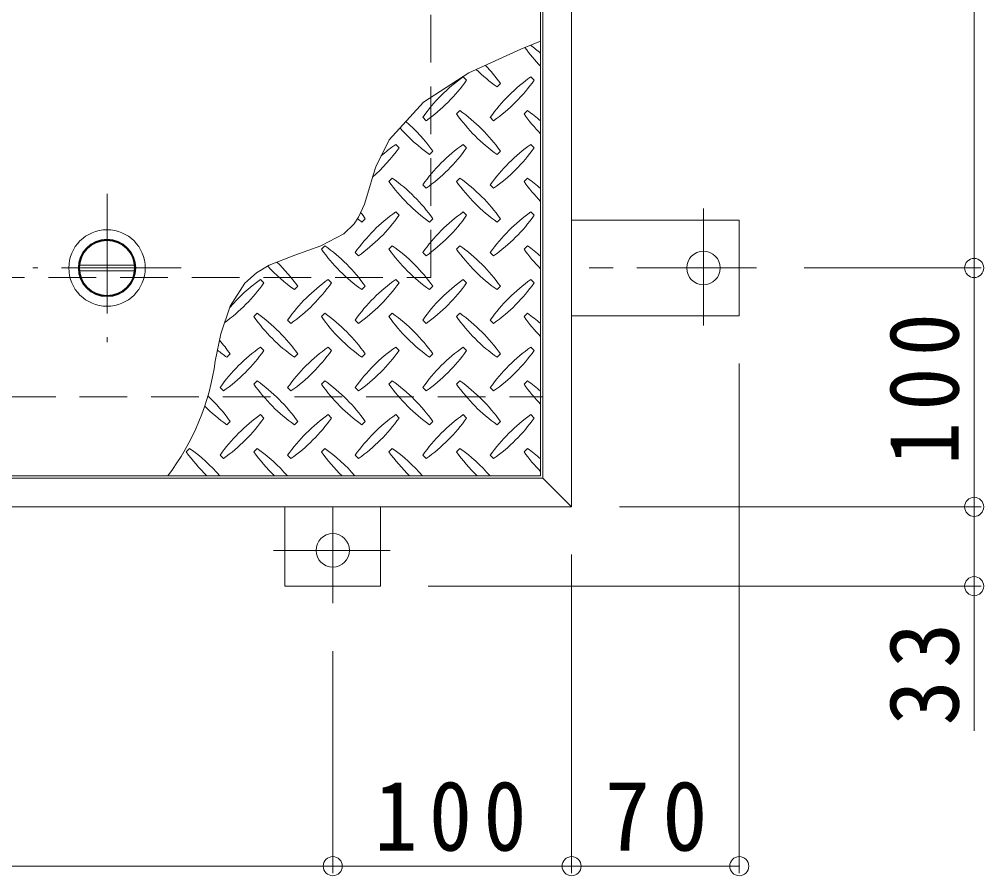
# Model space of a CAD drawing. Units: millimetres at full size, sheet at 1:10. Extents: x -2336 to 2730, y -1962 to 1921.
# Drawn here: x -508.3 to -104.5, y 189 to 547.5 of the extents above; entities that cross this region are included whole.
import ezdxf

# ---------------------------------------------------------------- set-up
doc = ezdxf.new("R2010")
doc.units = ezdxf.units.MM
doc.header["$LTSCALE"] = 10
doc.header["$PDMODE"] = 32
doc.header["$PDSIZE"] = 8
doc.linetypes.add('CHAIN1', pattern=[8, 5, -1, 1, -1])
doc.linetypes.add('DASHED2', pattern=[3, 2, -1])
for name, color, linetype, lineweight in [('0-1_躯体', 3, 'Continuous', 9), ('0-2_仕上', 3, 'Continuous', 9), ('0-3_建具', 4, 'Continuous', 9), ('0-5_寸法', 4, 'Continuous', 9), ('0-9', 134, 'Continuous', 5), ('0-C', 2, 'Continuous', 9), ('0-E', 3, 'CHAIN1', 9), ('0-F', 7, 'Continuous', 9)]:
    doc.layers.add(name, color=color, linetype=linetype, lineweight=lineweight)
doc.styles.add('ＭＳ ゴシック', font='')
doc.styles.get('ＭＳ ゴシック').set_extended_font_data('MS Gothic')

msp = doc.modelspace()

# ---------------------------------------------------------------- linework, layer by layer
at = {"layer": '0-1_躯体', "color": 2, "linetype": 'DASHED2'}
for p, q in [((-336.05, 439.38), (-336.05, 1439.38)), ((-1336.05, 439.38), (-336.05, 439.38)), ((-1383.05, 389.38), (-289.05, 389.38))]:
    msp.add_line(p, q, dxfattribs=at)
at = {"layer": '0-1_躯体', "color": 2, "linetype": 'CHAIN1'}
for p, q in [((-471.55, 474.38), (-471.55, 412.38)), ((-440.55, 443.38), (-502.55, 443.38))]:
    msp.add_line(p, q, dxfattribs=at)
at = {"layer": '0-1_躯体'}
for p, q in [((-277.05, 463.38), (-206.85, 463.38)), ((-206.85, 423.38), (-206.85, 463.38)), ((-277.05, 423.38), (-206.85, 423.38)), ((-397.05, 343.38), (-397.05, 310.18)), ((-357.05, 343.38), (-357.05, 310.18)), ((-357.05, 310.18), (-397.05, 310.18))]:
    msp.add_line(p, q, dxfattribs=at)
at = {"layer": '0-2_仕上'}
for q in [(-290.05, 1522.38), (-653.05, 356.38)]:
    msp.add_line((-290.05, 356.38), q, dxfattribs=at)
at = {"layer": '0-3_建具'}
for p, q in [((-277.05, 1535.38), (-277.05, 343.38)), ((-289.05, 1523.38), (-289.05, 355.38)), ((-1383.05, 355.38), (-289.05, 355.38)), ((-277.05, 343.38), (-289.05, 355.38)), ((-277.05, 343.38), (-1395.05, 343.38))]:
    msp.add_line(p, q, dxfattribs=at)
at = {"layer": '0-5_寸法', "color": 7}
msp.add_line((-108.53, 310.18), (-108.53, 249.58), dxfattribs=at)
at = {"layer": '0-9'}
for p, q in [((-321, 522), (-322.42, 523.42)), ((-292.72, 522), (-294.13, 523.42)), ((-308.27, 519.17), (-306.86, 520.59)), ((-323.83, 509.27), (-325.24, 507.86)), ((-295.55, 509.27), (-296.96, 507.86)), ((-339.39, 506.45), (-337.97, 505.03)), ((-311.1, 506.45), (-309.69, 505.03)), ((-349.29, 493.72), (-350.7, 495.13)), ((-321, 493.72), (-322.42, 495.13)), ((-292.72, 493.72), (-294.13, 495.13)), ((-336.56, 490.89), (-335.14, 492.3)), ((-308.27, 490.89), (-306.86, 492.3)), ((-352.11, 480.99), (-353.53, 479.58)), ((-323.83, 480.99), (-325.24, 479.58)), ((-295.55, 480.99), (-296.96, 479.58)), ((-339.39, 478.16), (-337.97, 476.75)), ((-311.1, 478.16), (-309.69, 476.75)), ((-349.29, 465.43), (-350.7, 466.85)), ((-321, 465.43), (-322.42, 466.85)), ((-292.72, 465.43), (-294.13, 466.85)), ((-364.84, 462.61), (-363.43, 464.02)), ((-336.56, 462.61), (-335.14, 464.02)), ((-308.27, 462.61), (-306.86, 464.02)), ((-380.4, 452.71), (-381.81, 451.29)), ((-352.11, 452.71), (-353.53, 451.29)), ((-323.83, 452.71), (-325.24, 451.29)), ((-295.55, 452.71), (-296.96, 451.29)), ((-367.67, 449.88), (-366.26, 448.46)), ((-339.39, 449.88), (-337.97, 448.46)), ((-311.1, 449.88), (-309.69, 448.46)), ((-405.85, 437.15), (-407.27, 438.56)), ((-377.57, 437.15), (-378.98, 438.56)), ((-349.29, 437.15), (-350.7, 438.56)), ((-321, 437.15), (-322.42, 438.56)), ((-292.72, 437.15), (-294.13, 438.56)), ((-393.13, 434.32), (-391.71, 435.74)), ((-364.84, 434.32), (-363.43, 435.74)), ((-336.56, 434.32), (-335.14, 435.74)), ((-308.27, 434.32), (-306.86, 435.74)), ((-408.68, 424.42), (-410.1, 423.01)), ((-380.4, 424.42), (-381.81, 423.01)), ((-352.11, 424.42), (-353.53, 423.01)), ((-323.83, 424.42), (-325.24, 423.01)), ((-295.55, 424.42), (-296.96, 423.01)), ((-395.95, 421.59), (-394.54, 420.18)), ((-367.67, 421.59), (-366.26, 420.18)), ((-339.39, 421.59), (-337.97, 420.18)), ((-311.1, 421.59), (-309.69, 420.18)), ((-405.85, 408.86), (-407.27, 410.28)), ((-377.57, 408.86), (-378.98, 410.28)), ((-349.29, 408.86), (-350.7, 410.28)), ((-321, 408.86), (-322.42, 410.28)), ((-292.72, 408.86), (-294.13, 410.28)), ((-421.41, 406.04), (-420, 407.45)), ((-393.13, 406.04), (-391.71, 407.45)), ((-364.84, 406.04), (-363.43, 407.45)), ((-336.56, 406.04), (-335.14, 407.45)), ((-308.27, 406.04), (-306.86, 407.45)), ((-408.68, 396.14), (-410.1, 394.72)), ((-380.4, 396.14), (-381.81, 394.72)), ((-352.11, 396.14), (-353.53, 394.72)), ((-323.83, 396.14), (-325.24, 394.72)), ((-295.55, 396.14), (-296.96, 394.72)), ((-424.24, 393.31), (-422.82, 391.89)), ((-395.95, 393.31), (-394.54, 391.89)), ((-367.67, 393.31), (-366.26, 391.89)), ((-339.39, 393.31), (-337.97, 391.89)), ((-311.1, 393.31), (-309.69, 391.89)), ((-405.85, 380.58), (-407.27, 382)), ((-377.57, 380.58), (-378.98, 382)), ((-349.29, 380.58), (-350.7, 382)), ((-321, 380.58), (-322.42, 382)), ((-292.72, 380.58), (-294.13, 382)), ((-421.41, 377.75), (-420, 379.17)), ((-393.13, 377.75), (-391.71, 379.17)), ((-364.84, 377.75), (-363.43, 379.17)), ((-336.56, 377.75), (-335.14, 379.17)), ((-308.27, 377.75), (-306.86, 379.17)), ((-436.97, 367.85), (-438.38, 366.44)), ((-408.68, 367.85), (-410.1, 366.44)), ((-380.4, 367.85), (-381.81, 366.44)), ((-352.11, 367.85), (-353.53, 366.44)), ((-323.83, 367.85), (-325.24, 366.44)), ((-295.55, 367.85), (-296.96, 366.44)), ((-424.24, 365.02), (-422.82, 363.61)), ((-395.95, 365.02), (-394.54, 363.61)), ((-367.67, 365.02), (-366.26, 363.61)), ((-339.39, 365.02), (-337.97, 363.61)), ((-311.1, 365.02), (-309.69, 363.61))]:
    msp.add_line(p, q, dxfattribs=at)
msp.add_lwpolyline([(-290.05, 538.3), (-298.32, 534.97), (-320.07, 525.01), (-339.03, 512.84), (-353.44, 497.07), (-359.01, 485.71), (-360.15, 482.23), (-361.92, 476.09), (-363.81, 470.1), (-366.26, 464.63), (-368.11, 461.84), (-372.39, 457.73), (-381.98, 452.62), (-392.95, 448.73), (-403.63, 444.54), (-409.03, 441.38), (-413.87, 437), (-419.96, 427.38), (-423.9, 415.8), (-426.26, 404.37)], dxfattribs=at)
for centre, radius, start, end in [((-237.92, 578.22), 72.5, 215.9479, 224.0249), ((-337.62, 478.52), 72.5, 48.9921, 53.2528), ((-266.2, 578.22), 72.5, 225.5745, 234.5273), ((-365.9, 478.52), 72.5, 35.4726, 43.2598), ((-280.34, 464.37), 72.5, 125.4726, 144.5273), ((-380.04, 564.07), 72.5, 305.4727, 324.5273), ((-252.06, 464.37), 72.5, 125.4726, 144.5273), ((-351.76, 564.07), 72.5, 305.4727, 324.5273), ((-365.9, 450.23), 72.5, 35.4726, 54.5273), ((-337.62, 450.23), 72.5, 48.9921, 54.5273), ((-394.19, 450.23), 72.5, 35.4726, 48.7796), ((-266.2, 549.93), 72.5, 215.4727, 234.5273), ((-237.92, 549.93), 72.5, 215.4727, 224.0249), ((-294.48, 549.93), 72.5, 221.3527, 234.5273), ((-408.33, 535.79), 72.5, 311.3876, 324.5273), ((-308.63, 436.09), 72.5, 125.4726, 131.5983), ((-280.34, 436.09), 72.5, 125.4726, 144.5273), ((-380.04, 535.79), 72.5, 305.4727, 324.5273), ((-252.06, 436.09), 72.5, 125.4726, 144.5273), ((-351.76, 535.79), 72.5, 305.4727, 324.5273), ((-394.19, 421.95), 72.5, 35.4726, 54.5273), ((-365.9, 421.95), 72.5, 35.4726, 54.5273), ((-337.62, 421.95), 72.5, 48.9921, 54.5273), ((-294.48, 521.65), 72.5, 215.4727, 234.5273), ((-266.2, 521.65), 72.5, 215.4727, 234.5273), ((-237.92, 521.65), 72.5, 215.4727, 224.0249), ((-308.63, 407.8), 72.5, 125.4726, 144.5273), ((-408.33, 507.51), 72.5, 305.4727, 324.5273), ((-422.47, 421.95), 72.5, 35.4726, 38.0357), ((-280.34, 407.8), 72.5, 125.4726, 144.5273), ((-380.04, 507.51), 72.5, 305.4727, 324.5273), ((-252.06, 407.8), 72.5, 125.4726, 144.5273), ((-351.76, 507.51), 72.5, 305.4727, 324.5273), ((-322.77, 521.65), 72.5, 232.7083, 234.5273), ((-422.47, 393.66), 72.5, 35.4726, 54.5273), ((-394.19, 393.66), 72.5, 35.4726, 54.5273), ((-365.9, 393.66), 72.5, 35.4726, 54.5273), ((-337.62, 393.66), 72.5, 48.9921, 54.5273), ((-322.77, 493.36), 72.5, 215.4727, 234.5273), ((-294.48, 493.36), 72.5, 215.4727, 234.5273), ((-266.2, 493.36), 72.5, 215.4727, 234.5273), ((-237.92, 493.36), 72.5, 215.4727, 224.0249), ((-351.05, 493.36), 72.5, 222.7481, 234.5273), ((-450.76, 393.66), 72.5, 35.4726, 45.9971), ((-464.9, 479.22), 72.5, 306.007, 324.5273), ((-365.2, 379.52), 72.5, 125.4726, 139.2924), ((-336.91, 379.52), 72.5, 125.4726, 144.5273), ((-436.61, 479.22), 72.5, 305.4727, 324.5273), ((-308.63, 379.52), 72.5, 125.4726, 144.5273), ((-408.33, 479.22), 72.5, 305.4727, 324.5273), ((-280.34, 379.52), 72.5, 125.4726, 144.5273), ((-380.04, 479.22), 72.5, 305.4727, 324.5273), ((-252.06, 379.52), 72.5, 125.4726, 144.5273), ((-351.76, 479.22), 72.5, 305.4727, 324.5273), ((-450.76, 365.38), 72.5, 35.4726, 54.5273), ((-422.47, 365.38), 72.5, 35.4726, 54.5273), ((-394.19, 365.38), 72.5, 35.4726, 54.5273), ((-365.9, 365.38), 72.5, 35.4726, 54.5273), ((-337.62, 365.38), 72.5, 48.9921, 54.5273), ((-351.05, 465.08), 72.5, 215.4727, 234.5273), ((-322.77, 465.08), 72.5, 215.4727, 234.5273), ((-294.48, 465.08), 72.5, 215.4727, 234.5273), ((-266.2, 465.08), 72.5, 215.4727, 234.5273), ((-237.92, 465.08), 72.5, 215.4727, 224.0249), ((-479.04, 365.38), 72.5, 35.4726, 41.1628), ((-379.34, 465.08), 72.5, 230.6568, 234.5273), ((-365.2, 351.24), 72.5, 125.4726, 144.5273), ((-464.9, 450.94), 72.5, 305.4727, 324.5273), ((-336.91, 351.24), 72.5, 125.4726, 144.5273), ((-436.61, 450.94), 72.5, 305.4727, 324.5273), ((-308.63, 351.24), 72.5, 125.4726, 144.5273), ((-408.33, 450.94), 72.5, 305.4727, 324.5273), ((-280.34, 351.24), 72.5, 125.4726, 144.5273), ((-380.04, 450.94), 72.5, 305.4727, 324.5273), ((-252.06, 351.24), 72.5, 125.4726, 144.5273), ((-351.76, 450.94), 72.5, 305.4727, 324.5273), ((-527.45, 418.13), 102.13, 322.798, 352.2546), ((-450.76, 337.09), 72.5, 35.4726, 54.5273), ((-422.47, 337.09), 72.5, 35.4726, 54.5273), ((-394.19, 337.09), 72.5, 35.4726, 54.5273), ((-365.9, 337.09), 72.5, 35.4726, 54.5273), ((-337.62, 337.09), 72.5, 48.9921, 54.5273), ((-351.05, 436.8), 72.5, 215.4727, 234.5273), ((-322.77, 436.8), 72.5, 215.4727, 234.5273), ((-294.48, 436.8), 72.5, 215.4727, 234.5273), ((-266.2, 436.8), 72.5, 215.4727, 234.5273), ((-237.92, 436.8), 72.5, 215.4727, 224.0249), ((-479.04, 337.09), 72.5, 35.4726, 46.6986), ((-379.34, 436.8), 72.5, 224.946, 234.5273), ((-365.2, 322.95), 72.5, 125.4726, 144.5273), ((-464.9, 422.65), 72.5, 305.4727, 324.5273), ((-336.91, 322.95), 72.5, 125.4726, 144.5273), ((-436.61, 422.65), 72.5, 305.4727, 324.5273), ((-308.63, 322.95), 72.5, 125.4726, 144.5273), ((-408.33, 422.65), 72.5, 305.4727, 324.5273), ((-280.34, 322.95), 72.5, 125.4726, 144.5273), ((-380.04, 422.65), 72.5, 305.4727, 324.5273), ((-252.06, 322.95), 72.5, 125.4726, 144.5273), ((-351.76, 422.65), 72.5, 305.4727, 324.5273), ((-479.04, 308.81), 72.5, 41.0079, 54.5273), ((-450.76, 308.81), 72.5, 41.0079, 54.5273), ((-422.47, 308.81), 72.5, 41.0079, 54.5273), ((-394.19, 308.81), 72.5, 41.0079, 54.5273), ((-365.9, 308.81), 72.5, 41.0079, 54.5273), ((-337.62, 308.81), 72.5, 48.9921, 54.5273), ((-379.34, 408.51), 72.5, 215.4727, 225.9751), ((-351.05, 408.51), 72.5, 215.4727, 225.9751), ((-322.77, 408.51), 72.5, 215.4727, 225.9751), ((-294.48, 408.51), 72.5, 215.4727, 225.9751), ((-266.2, 408.51), 72.5, 215.4727, 225.9751), ((-237.92, 408.51), 72.5, 215.4727, 224.0249)]:
    msp.add_arc(centre, radius, start, end, dxfattribs=at)
at = {"layer": '0-C', "color": 4}
for p, q in [((-482.98, 444.63), (-460.11, 444.63)), ((-482.98, 442.13), (-460.11, 442.13))]:
    msp.add_line(p, q, dxfattribs=at)
at = {"layer": '0-C'}
for radius in [16, 12, 11.75]:
    msp.add_circle((-471.55, 443.38), radius, dxfattribs=at)
at = {"layer": '0-C', "color": 4}
msp.add_circle((-471.55, 443.38), 11.5, dxfattribs=at)
at = {"layer": '0-E'}
for p, q in [((-221.85, 468.22), (-221.85, 419.33)), ((-199.69, 443.38), (-277.05, 443.38)), ((-377.05, 303.02), (-377.05, 343.38)), ((-401.89, 325.18), (-353, 325.18))]:
    msp.add_line(p, q, dxfattribs=at)
at = {"layer": '0-E', "linetype": 'Continuous'}
for centre in [(-221.85, 443.38), (-377.05, 325.18)]:
    msp.add_circle(centre, 7, dxfattribs=at)
at = {"layer": '0-F'}
for p, q in [((-108.53, 939.38), (-108.53, 443.38)), ((-105.53, 443.38), (-179.69, 443.38)), ((-108.53, 443.38), (-108.53, 343.38)), ((-206.85, 189.99), (-206.85, 403.38)), ((-105.53, 343.38), (-257.05, 343.38)), ((-108.53, 343.38), (-108.53, 310.18)), ((-277.05, 189.99), (-277.05, 323.38)), ((-105.53, 310.18), (-337.05, 310.18)), ((-377.05, 189.99), (-377.05, 283.02)), ((-836.05, 192.99), (-377.05, 192.99)), ((-377.05, 192.99), (-277.05, 192.99)), ((-277.05, 192.99), (-206.85, 192.99))]:
    msp.add_line(p, q, dxfattribs=at)
for p in [(-108.53, 443.38), (-108.53, 343.38), (-108.53, 310.18), (-377.05, 192.99), (-277.05, 192.99), (-206.85, 192.99)]:
    msp.add_point(p, dxfattribs=at)

# ---------------------------------------------------------------- texts
at = {"layer": '0-F', "color": 2, "char_height": 29.33, "attachment_point": 7, "rotation": 90, "style": 'ＭＳ ゴシック'}
for s, insert in [('\\T1.27;\\W0.9;100', (-114.53, 360.88)), ('\\T1.27;\\W0.95;33', (-114.53, 251.88))]:
    msp.add_mtext(s, dxfattribs=dict(at, insert=insert))
at = {"layer": '0-F', "color": 2, "char_height": 29.33, "attachment_point": 7, "style": 'ＭＳ ゴシック'}
for s, insert in [('\\T1.27;\\W0.9;100', (-359.55, 198.99)), ('\\T1.27;\\W0.95;70', (-263.2, 198.99))]:
    msp.add_mtext(s, dxfattribs=dict(at, insert=insert))

doc.saveas('drawing.dxf')
